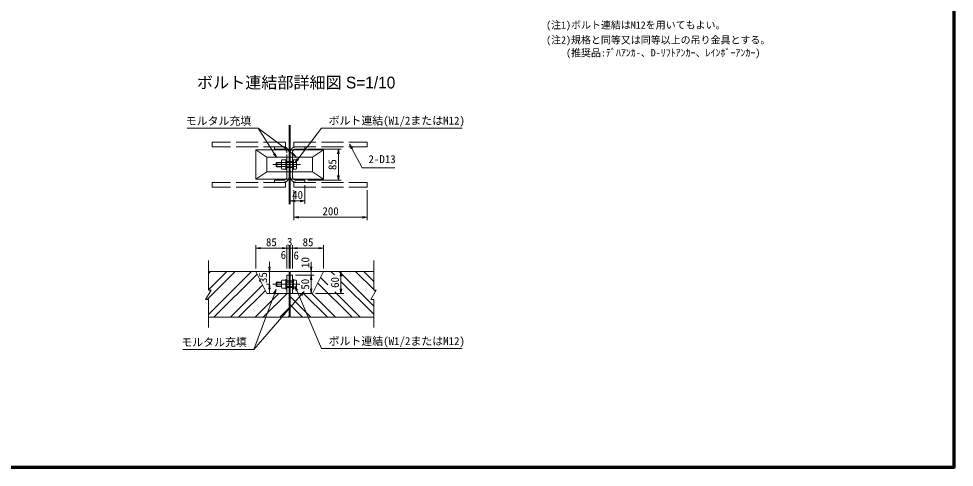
# Model space of a CAD drawing. Units: millimetres on the paper, enlarged 30 times, with parts at other scales. Extents: x 122209 to 134059, y -1498 to 6777.
# Drawn here: x 126400 to 134059, y -1383 to 2290 of the extents above; entities that cross this region are included whole.
import ezdxf
from ezdxf.enums import TextEntityAlignment as Align

# ---------------------------------------------------------------- set-up
doc = ezdxf.new("R2010")
doc.units = ezdxf.units.MM
doc.header["$LTSCALE"] = 30
for name, pattern in [('CHAIN', [18.5, 12, -1.5, 3.5, -1.5]), ('DASHED', [7.5, 6, -1.5]), ('DASHED_SPACED', [12, 6, -6])]:
    doc.linetypes.add(name, pattern=pattern)
for name, color, linetype, lineweight in [('01図枠', 1, 'Continuous', 70), ('中心', 6, 'CHAIN', 9), ('寸法', 2, 'Continuous', 9), ('細線', 4, 'Continuous', 9), ('連結部', 4, 'Continuous', 13), ('ﾊｯﾁﾝｸﾞ', 4, 'Continuous', 9)]:
    doc.layers.add(name, color=color, linetype=linetype, lineweight=lineweight)
doc.layers.add('文字', color=7, linetype='Continuous')
doc.styles.add('ＭＳ ゴシック', font='')
doc.styles.add('ＭＳ Ｐゴシック', font='')
doc.styles.get('ＭＳ ゴシック').set_extended_font_data('MS Gothic')
doc.styles.get('ＭＳ Ｐゴシック').set_extended_font_data('MS PGothic')

# ---------------------------------------------------------------- blocks, each defined once
blk = doc.blocks.new('open_arrow')
at = {"color": 0, "linetype": 'Continuous', "lineweight": -2}
blk.add_lwpolyline([(7.5, 1.25), (0, 0), (7.5, -1.25)], dxfattribs=at)
blk = doc.blocks.new('filled_dot')
at = {"color": 0, "linetype": 'Continuous', "lineweight": -2, "const_width": 1.25}
blk.add_lwpolyline([(-0.625, 0, 1), (0.625, 0, 1)], format="xyb", close=True, dxfattribs=at)

msp = doc.modelspace()

# ---------------------------------------------------------------- hatches: boundary and pattern name
at = {"layer": 'ﾊｯﾁﾝｸﾞ'}
h = msp.add_hatch(dxfattribs=at)
h.set_pattern_fill('USER', color=256, style=0, pattern_type=2)
h.set_pattern_definition([(45, (18614.49, 1064472.56), (-101.02788, 101.02788), []), (45, (18681.84, 1064472.56), (-101.02788, 101.02788), [])])
h.paths.add_polyline_path([(128614.1, 40.31), (128431.1, 40.31), (128341.1, 220.31), (127952.91, 220.31), (127952.91, 66.5), (127974.37, 66.5), (127930.6, -9.32), (127952.91, -9.32), (127952.91, -154.69), (128614.1, -154.69)])
h = msp.add_hatch(dxfattribs=at)
h.set_pattern_fill('USER', color=256, style=0, pattern_type=2)
h.set_pattern_definition([(135, (18608.49, 1064472.56), (-101.02788, -101.02788), []), (135, (18608.49, 1064539.91), (-101.02788, -101.02788), [])])
h.paths.add_polyline_path([(129306.08, -9.32), (129283.77, -9.32), (129327.54, 66.5), (129306.08, 66.5), (129306.08, 220.31), (128896.1, 220.31), (128806.1, 40.31), (128623.1, 40.31), (128623.1, -154.69), (129306.08, -154.69)])
h.paths.add_polyline_path([(128930.31, 53.81), (128930.31, 191.81), (129038.31, 191.81), (129038.31, 53.81)], flags=16)

# ---------------------------------------------------------------- linework, layer by layer
at = {"layer": '01図枠'}
msp.add_lwpolyline([(122208.55, -1383.36), (134058.55, -1383.36), (134058.55, 6776.64), (122208.55, 6776.64)], close=True, dxfattribs=at)
at = {"layer": '中心'}
for p, q in [((128479.29, 1095.39), (128706.68, 1095.39)), ((128479.29, 115.31), (128702.66, 115.31))]:
    msp.add_line(p, q, dxfattribs=at)
at = {"layer": '寸法'}
for p, q in [((128767.1, 1222.89), (129041.14, 1222.89)), ((129017.14, 967.89), (129017.14, 1222.89)), ((128623.1, 973.89), (128623.1, 773.36)), ((128743.1, 925.89), (128743.1, 773.36)), ((128767.1, 967.89), (129041.14, 967.89)), ((128653.1, 886.89), (128653.1, 640.04)), ((129253.1, 886.89), (129253.1, 640.04)), ((128623.1, 797.36), (128743.1, 797.36)), ((128653.1, 664.04), (129253.1, 664.04)), ((128341.1, 244.31), (128341.1, 434.76)), ((128341.1, 410.76), (128596.1, 410.76)), ((128518.1, 410.76), (128653.1, 410.76)), ((128662.1, 410.76), (128575.1, 410.76)), ((128584.1, 410.76), (128719.1, 410.76)), ((128596.1, 244.31), (128596.1, 434.76)), ((128596.1, 244.31), (128596.1, 434.76)), ((128614.1, 244.31), (128614.1, 434.76)), ((128614.1, 244.31), (128614.1, 434.76)), ((128623.1, 244.31), (128623.1, 434.76)), ((128623.1, 244.31), (128623.1, 434.76)), ((128641.1, 244.31), (128641.1, 434.76)), ((128641.1, 244.31), (128641.1, 434.76)), ((128641.1, 410.76), (128896.1, 410.76)), ((128896.1, 244.31), (128896.1, 434.76)), ((128452.86, 37.31), (128452.86, 298.31)), ((128794.14, 298.31), (128794.14, 112.31)), ((128590.1, 220.31), (128428.86, 220.31)), ((128647.1, 220.31), (128818.14, 220.31)), ((128665.1, 190.31), (128818.14, 190.31)), ((128665.1, 190.31), (128818.14, 190.31)), ((128794.14, 190.31), (128794.14, 40.31)), ((128920.1, 220.31), (129062.31, 220.31)), ((129038.31, 220.31), (129038.31, 40.31)), ((128455.29, 115.31), (128428.86, 115.31)), ((128830.1, 40.31), (129062.31, 40.31))]:
    msp.add_line(p, q, dxfattribs=at)
for points in [[(128512.53, 1152.43), (128491.8, 1185.46), (128360.85, 1394.04), (127778.82, 1394.04)], [(128669.71, 1162.06), (128638.52, 1185.48), (128360.85, 1394.04)], [(128660.74, 1109.34), (128684.49, 1140.27), (128879.84, 1394.75), (130029.29, 1394.75)], [(129109.21, 1261.22), (129127.66, 1226.86), (129212.13, 1069.53), (129245.26, 1069.53), (129477.97, 1069.53)], [(128660.74, 99.09), (128676.14, 63.26), (128879.84, -410.68), (130029.29, -410.68)], [(128737.99, 57.14), (128712.39, 27.72), (128324.49, -418.01), (127742.46, -418.01)], [(128506.45, 73.42), (128492.91, 36.85), (128324.49, -418.01)]]:
    msp.add_lwpolyline(points, dxfattribs=at)
at = {"layer": '細線'}
for p, q in [((127952.91, 66.5), (127952.91, 308.79)), ((129306.08, 66.5), (129306.08, 308.79)), ((127974.37, 66.5), (127930.6, -9.32)), ((127952.91, 66.5), (127974.37, 66.5)), ((129327.54, 66.5), (129283.77, -9.32)), ((129306.08, 66.5), (129327.54, 66.5)), ((127930.6, -9.32), (127952.91, -9.32)), ((127952.91, -237.91), (127952.91, -9.32)), ((129283.77, -9.32), (129306.08, -9.32)), ((129306.08, -237.91), (129306.08, -9.32))]:
    msp.add_line(p, q, dxfattribs=at)
at = {"layer": '連結部', "color": 7}
for p, q in [((128614.1, 1417.12), (128614.1, 772.62)), ((128623.1, 1417.12), (128623.1, 772.62)), ((128341.1, 1215.39), (128341.1, 975.39)), ((128614.1, 1215.39), (128341.1, 1215.39)), ((128623.1, 1215.39), (128896.1, 1215.39)), ((128896.1, 1215.39), (128896.1, 975.39)), ((128614.1, 975.39), (128341.1, 975.39)), ((128623.1, 975.39), (128896.1, 975.39)), ((127952.91, 220.31), (128614.1, 220.31)), ((128341.1, 220.31), (128431.1, 40.31)), ((128614.1, -154.69), (128614.1, 220.31)), ((128623.1, -154.69), (128623.1, 220.31)), ((128623.1, 220.31), (129306.08, 220.31)), ((128806.1, 40.31), (128896.1, 220.31)), ((128431.1, 40.31), (128614.1, 40.31)), ((128623.1, 40.31), (128806.1, 40.31)), ((127952.91, -154.69), (128614.1, -154.69)), ((128629.1, -154.69), (129306.08, -154.69))]:
    msp.add_line(p, q, dxfattribs=at)
at = {"layer": '連結部', "color": 3, "linetype": 'DASHED'}
for p, q in [((128584.1, 1279.89), (127984.1, 1279.89)), ((127984.1, 1240.89), (127984.1, 1279.89)), ((128584.1, 1240.89), (127984.1, 1240.89)), ((128584.1, 1240.89), (128584.1, 1279.89)), ((128653.1, 1240.89), (128653.1, 1279.89)), ((128653.1, 1279.89), (129253.1, 1279.89)), ((128653.1, 1240.89), (129253.1, 1240.89)), ((129253.1, 1240.89), (129253.1, 1279.89)), ((128584.1, 949.89), (127984.1, 949.89)), ((127984.1, 910.89), (127984.1, 949.89)), ((128584.1, 910.89), (128584.1, 949.89)), ((128653.1, 949.89), (129253.1, 949.89)), ((128653.1, 910.89), (128653.1, 949.89)), ((129253.1, 910.89), (129253.1, 949.89)), ((128584.1, 910.89), (127984.1, 910.89)), ((128653.1, 910.89), (129253.1, 910.89))]:
    msp.add_line(p, q, dxfattribs=at)
at = {"layer": '連結部', "color": 3, "linetype": 'DASHED_SPACED'}
for p, q in [((128566.1, 1240.89), (128494.1, 1240.89)), ((128494.1, 1222.89), (128494.1, 1240.89)), ((128671.1, 1240.89), (128743.1, 1240.89)), ((128743.1, 1222.89), (128743.1, 1240.89)), ((128566.1, 1222.89), (128494.1, 1222.89)), ((128596.1, 997.89), (128596.1, 1192.89)), ((128614.1, 997.89), (128614.1, 1192.89)), ((128623.1, 997.89), (128623.1, 1192.89)), ((128641.1, 997.89), (128641.1, 1192.89)), ((128671.1, 1222.89), (128743.1, 1222.89)), ((128614.1, 1119.39), (128596.1, 1119.39)), ((128623.1, 1119.39), (128641.1, 1119.39)), ((128614.1, 1071.39), (128596.1, 1071.39)), ((128623.1, 1071.39), (128641.1, 1071.39)), ((128566.1, 967.89), (128494.1, 967.89)), ((128494.1, 949.89), (128494.1, 967.89)), ((128566.1, 949.89), (128494.1, 949.89)), ((128671.1, 967.89), (128743.1, 967.89)), ((128671.1, 949.89), (128743.1, 949.89)), ((128743.1, 949.89), (128743.1, 967.89)), ((128614.1, 40.31), (128614.1, 190.31)), ((128614.1, 40.31), (128614.1, 190.31)), ((128596.1, 142.64), (128614.1, 142.64)), ((128596.1, 88.31), (128614.1, 88.31)), ((128623.1, 142.64), (128641.1, 142.64)), ((128623.1, 40.31), (128623.1, 115.31)), ((128623.1, 88.31), (128641.1, 88.31))]:
    msp.add_line(p, q, dxfattribs=at)
at = {"layer": '連結部'}
for p, q in [((128431.1, 1155.39), (128341.1, 1215.39)), ((128614.1, 1155.39), (128431.1, 1155.39)), ((128431.1, 1155.39), (128431.1, 1035.39)), ((128614.1, 1155.39), (128431.1, 1155.39)), ((128623.1, 1155.39), (128806.1, 1155.39)), ((128806.1, 1155.39), (128896.1, 1215.39)), ((128806.1, 1155.39), (128806.1, 1035.39)), ((128506.7, 1107.39), (128512.7, 1113.39)), ((128506.7, 1083.39), (128506.7, 1107.39)), ((128506.7, 1083.39), (128512.7, 1077.39)), ((128509.85, 1080.24), (128550.5, 1080.24)), ((128509.91, 1110.54), (128550.5, 1110.54)), ((128512.7, 1113.39), (128550.5, 1113.39)), ((128512.7, 1077.39), (128512.7, 1113.39)), ((128512.7, 1077.39), (128521.7, 1077.39)), ((128512.7, 1077.39), (128550.5, 1077.39)), ((128550.5, 1127.58), (128553.92, 1133.49)), ((128550.5, 1063.2), (128550.5, 1127.58)), ((128553.92, 1133.49), (128586.5, 1133.49)), ((128553.92, 1111.83), (128586.5, 1111.83)), ((128553.92, 1078.95), (128586.5, 1078.95)), ((128586.5, 1056.39), (128586.5, 1134.39)), ((128586.5, 1134.39), (128596.1, 1134.39)), ((128596.1, 1056.39), (128596.1, 1134.39)), ((128596.1, 1113.39), (128641.1, 1113.39)), ((128596.1, 1077.39), (128641.1, 1077.39)), ((128641.1, 1056.39), (128641.1, 1134.39)), ((128641.1, 1134.39), (128650.7, 1134.39)), ((128650.7, 1056.39), (128650.7, 1134.39)), ((128650.7, 1133.49), (128671.28, 1133.49)), ((128650.7, 1111.83), (128671.28, 1111.83)), ((128650.7, 1078.92), (128671.28, 1078.92)), ((128671.28, 1133.49), (128674.7, 1127.58)), ((128674.7, 1063.2), (128674.7, 1127.58)), ((128431.1, 1035.39), (128341.1, 975.39)), ((128614.1, 1035.39), (128431.1, 1035.39)), ((128550.5, 1063.2), (128553.92, 1057.29)), ((128553.92, 1057.29), (128586.5, 1057.29)), ((128586.5, 1056.39), (128596.1, 1056.39)), ((128623.1, 1035.39), (128806.1, 1035.39)), ((128641.1, 1056.39), (128650.7, 1056.39)), ((128650.7, 1057.29), (128671.28, 1057.29)), ((128671.28, 1057.29), (128674.7, 1063.2)), ((128806.1, 1035.39), (128896.1, 975.39)), ((128586.5, 154.31), (128596.1, 154.31)), ((128586.5, 76.31), (128586.5, 154.31)), ((128586.5, 77.21), (128586.5, 153.41)), ((128596.1, 76.31), (128596.1, 154.31)), ((128641.1, 154.31), (128650.7, 154.31)), ((128641.1, 76.31), (128641.1, 154.31)), ((128650.7, 76.31), (128650.7, 154.31)), ((128650.7, 77.21), (128650.7, 153.41)), ((128506.7, 127.31), (128512.7, 133.31)), ((128506.7, 103.31), (128506.7, 127.31)), ((128506.7, 103.31), (128512.7, 97.31)), ((128509.91, 130.46), (128550.5, 130.46)), ((128509.94, 100.16), (128550.5, 100.16)), ((128512.7, 97.31), (128512.7, 133.31)), ((128512.7, 133.31), (128550.5, 133.31)), ((128512.7, 97.31), (128550.5, 97.31)), ((128550.5, 142.4), (128553.92, 148.31)), ((128550.5, 88.22), (128550.5, 142.4)), ((128550.5, 88.22), (128553.92, 82.31)), ((128553.92, 148.31), (128586.5, 148.31)), ((128553.92, 115.31), (128586.5, 115.31)), ((128553.92, 82.31), (128586.5, 82.31)), ((128596.1, 133.31), (128641.1, 133.31)), ((128596.1, 97.31), (128641.1, 97.31)), ((128650.7, 148.31), (128671.28, 148.31)), ((128650.7, 115.31), (128671.28, 115.31)), ((128650.7, 82.31), (128671.28, 82.31)), ((128671.28, 148.31), (128674.7, 142.4)), ((128671.28, 82.31), (128674.7, 88.22)), ((128674.7, 88.22), (128674.7, 142.4)), ((128586.5, 76.31), (128596.1, 76.31)), ((128641.1, 76.31), (128650.7, 76.31))]:
    msp.add_line(p, q, dxfattribs=at)
at = {"layer": '連結部', "color": 3}
for p, q in [((128596.1, 190.31), (128614.1, 190.31)), ((128596.1, 40.31), (128596.1, 190.31)), ((128623.1, 190.31), (128641.1, 190.31)), ((128623.1, 40.31), (128623.1, 190.31)), ((128641.1, 40.31), (128641.1, 190.31)), ((128596.1, 40.31), (128614.1, 40.31)), ((128623.1, 40.31), (128641.1, 40.31))]:
    msp.add_line(p, q, dxfattribs=at)
at = {"layer": '連結部', "color": 3, "linetype": 'DASHED_SPACED'}
for centre, radius, start, end in [((128566.1, 1192.89), 48, 0, 90), ((128671.1, 1192.89), 48, 90, 180), ((128566.1, 1192.89), 30, 0, 90), ((128566.1, 1192.89), 30, 0, 90), ((128671.1, 1192.89), 30, 90, 180), ((128671.1, 1192.89), 30, 90, 180), ((128566.1, 997.89), 48, 270, 0), ((128566.1, 997.89), 30, 270, 0), ((128671.1, 997.89), 48, 180, 270), ((128671.1, 997.89), 30, 180, 270)]:
    msp.add_arc(centre, radius, start, end, dxfattribs=at)
at = {"layer": '連結部'}
for centre, radius, start, end in [((128562.14, 1120.08), 11.64, 180, 225.10436), ((128591.9, 1095.39), 41.4, 156.59417, 203.40582), ((128562.14, 1070.7), 11.64, 134.89563, 180), ((128633.3, 1095.39), 41.4, 336.55606, 23.40583), ((128663.06, 1120.05), 11.64, 315, 0), ((128663.06, 1070.7), 11.64, 0, 45), ((128562.14, 123.56), 11.64, 180, 225.10436), ((128562.14, 107.06), 11.64, 134.89563, 180), ((128663.06, 123.53), 11.64, 315, 0), ((128663.06, 107.09), 11.64, 0, 45)]:
    msp.add_arc(centre, radius, start, end, dxfattribs=at)

# ---------------------------------------------------------------- block references
at = {"layer": '寸法'}
for name, p, xscale, yscale, rotation in [('open_arrow', (129109.21, 1261.22), 5.2, 5.2, 298.2), ('open_arrow', (128512.53, 1152.43), 5.2, 5.2, 122.1), ('open_arrow', (128669.71, 1162.06), 5.2, 5.2, 143.1), ('open_arrow', (129017.14, 1222.89), 5.2, 5.2, 270), ('open_arrow', (128660.74, 1109.34), 5.2, 5.2, 52.5), ('open_arrow', (129017.14, 967.89), 5.2, 5.2, 90), ('open_arrow', (128743.1, 797.36), 5.2, 5.2, 180), ('open_arrow', (129253.1, 664.04), 5.2, 5.2, 180), ('open_arrow', (128596.1, 410.76), 5.2, 5.2, 180), ('open_arrow', (128596.1, 410.76), 5.2, 5.2, 180), ('filled_dot', (128623.1, 410.76), 3.9, 3.9, 180), ('open_arrow', (128896.1, 410.76), 5.2, 5.2, 180), ('open_arrow', (128452.86, 220.31), 5.2, 5.2, 90), ('open_arrow', (128794.14, 220.31), 5.2, 5.2, 90), ('open_arrow', (128794.14, 190.31), 5.2, 5.2, 270), ('open_arrow', (128794.14, 190.31), 5.2, 5.2, 270), ('open_arrow', (129038.31, 220.31), 5.2, 5.2, 270), ('open_arrow', (128452.86, 115.31), 5.2, 5.2, 270), ('open_arrow', (128660.74, 99.09), 5.2, 5.2, 293.3), ('open_arrow', (128794.14, 40.31), 5.2, 5.2, 90), ('open_arrow', (129038.31, 40.31), 5.2, 5.2, 90), ('open_arrow', (128506.45, 73.42), 5.2, 5.2, 249.7), ('open_arrow', (128737.99, 57.14), 5.2, 5.2, 229)]:
    msp.add_blockref(name, p, dxfattribs=dict(at, xscale=xscale, yscale=yscale, rotation=rotation))
for name, p, xscale, yscale in [('open_arrow', (128623.1, 797.36), 5.2, 5.2), ('open_arrow', (128653.1, 664.04), 5.2, 5.2), ('open_arrow', (128341.1, 410.76), 5.2, 5.2), ('filled_dot', (128614.1, 410.76), 3.9, 3.9), ('open_arrow', (128641.1, 410.76), 5.2, 5.2), ('open_arrow', (128641.1, 410.76), 5.2, 5.2)]:
    msp.add_blockref(name, p, dxfattribs=dict(at, xscale=xscale, yscale=yscale))

# ---------------------------------------------------------------- texts
at = {"layer": '寸法', "color": 3, "style": 'ＭＳ ゴシック'}
for s, p in [('(注1)ボルト連結はM12を用いてもよい。', (130717.49, 2267.99)), ('(注2)規格と同等又は同等以上の吊り金具とする。', (130717.49, 2145.53)), ('\u3000\u3000(推奨品:ﾃﾞﾊｱﾝｶ-、D-ﾘﾌﾄｱﾝｶｰ、ﾚｲﾝﾎﾞｰｱﾝｶｰ)', (130717.49, 2040.53))]:
    msp.add_text(s, height=59.81, dxfattribs=at).set_placement(p, align=Align.TOP_LEFT)
at = {"layer": '寸法', "style": 'ＭＳ ゴシック'}
for p in [(128303.85, 1452.5), (128267.49, -359.55)]:
    msp.add_text('モルタル充填', height=65.51, dxfattribs=at).set_placement(p, align=Align.MIDDLE_RIGHT)
for p in [(128936.84, 1455.13), (128936.84, -350.3)]:
    msp.add_text('ボルト連結(W1/2またはM12)', height=65.51, dxfattribs=at).set_placement(p, align=Align.MIDDLE_LEFT)
msp.add_text('2-D13', height=65.51, dxfattribs=at).set_placement((129263.26, 1087.53), align=Align.BOTTOM_LEFT)
for s, p in [('85', (128967.64, 1095.39)), ('10', (128746.09, 293.58)), ('35', (128399.78, 170.07)), ('50', (128744.64, 115.31)), ('60', (128988.81, 130.31))]:
    msp.add_text(s, height=65.51, rotation=90, dxfattribs=at).set_placement(p, align=Align.MIDDLE_CENTER)
for s, p in [('40', (128683.1, 846.86)), ('200', (128953.1, 713.54)), ('85', (128468.6, 460.26)), ('3', (128618.6, 462.83)), ('85', (128768.6, 460.26)), ('6', (128566.6, 355.72)), ('6', (128672, 351.12))]:
    msp.add_text(s, height=65.51, dxfattribs=at).set_placement(p, align=Align.MIDDLE_CENTER)
at = {"layer": '文字', "style": 'ＭＳ Ｐゴシック'}
msp.add_text(' ボルト連結部詳細図 S=1/10 ', height=96.5, dxfattribs=at).set_placement((128671.08, 1689.99), align=Align.BOTTOM_CENTER)

doc.saveas('drawing.dxf')
